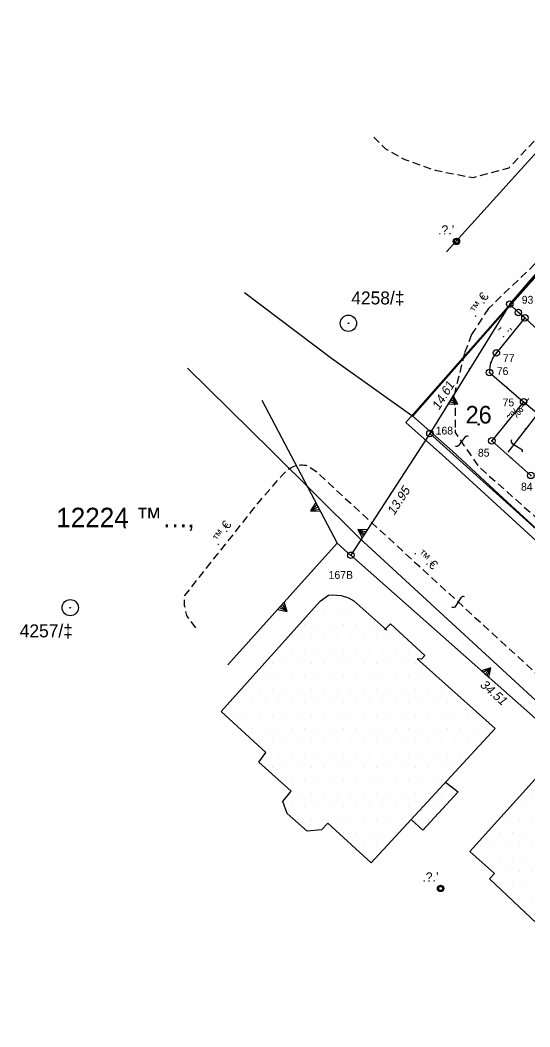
# Model space of a CAD drawing. Header units: millimetres. Extents: x 199460 to 200356, y 746544 to 746866.
# Drawn here: x 200033 to 200082.1, y 746640.5 to 746737.2 of the extents above; entities that cross this region are included whole.
import ezdxf
from ezdxf.enums import TextEntityAlignment as Align

# ---------------------------------------------------------------- set-up
doc = ezdxf.new("R2010")
doc.units = ezdxf.units.MM
doc.header["$LTSCALE"] = 3
doc.linetypes.add('DASHED2', pattern=[0.375, 0.25, -0.125])
doc.linetypes.add('HIDDEN', pattern=[0.375, 0.25, -0.125])
for name, color, linetype in [('C1603_1', 7, 'Continuous'), ('C1609_1', 52, 'Continuous'), ('C1611_1', 6, 'Continuous'), ('C1615', 2, 'Continuous'), ('C1650', 7, 'Continuous'), ('C1650_0_1', 1, 'Continuous'), ('C1656', 7, 'Continuous'), ('C1660_1', 240, 'Continuous'), ('C1666', 1, 'Continuous'), ('C1685', 5, 'Continuous'), ('C1687', 14, 'Continuous'), ('C1690', 7, 'Continuous'), ('M2200', 80, 'Continuous'), ('M2299', 80, 'Continuous'), ('M2404', 9, 'DASHED2'), ('M2602', 9, 'Continuous'), ('M2603', 9, 'Continuous'), ('M4402', 9, 'Continuous')]:
    doc.layers.add(name, color=color, linetype=linetype)
doc.styles.add('HANIT_TEXT', font='hebtxt')
doc.styles.add('HEBTXT', font='hebtxt')
doc.styles.add('HEBTXT2', font='HEBTXT')
doc.styles.add('TAZAR_HEBTXT', font='HEBTXT')

# ---------------------------------------------------------------- blocks, each defined once
blk = doc.blocks.new('C1692')
at = {"color": 255}
blk.add_circle((0, 0), 0.05, dxfattribs=at)
at = {"style": 'HEBTXT2'}
blk.add_attdef('TEXT', text='', height=1.4, dxfattribs=at).set_placement((0, 1.5), align=Align.MIDDLE)
blk = doc.blocks.new('*X54')
at = {"color": 0}
for p, q in [((200072.5, 746652.5), (200072.5, 746652.5)), ((200073.75, 746652.5), (200073.75, 746652.5)), ((200071.875, 746651.25), (200071.875, 746651.25)), ((200070, 746650), (200070, 746650)), ((200071.25, 746650), (200071.25, 746650))]:
    blk.add_line(p, q, dxfattribs=at)
blk = doc.blocks.new('*X60')
at = {"color": 0}
for p, q in [((200081.25, 746655), (200081.25, 746655)), ((200082.5, 746655), (200082.5, 746655)), ((200079.375, 746653.75), (200079.375, 746653.75)), ((200080.625, 746653.75), (200080.625, 746653.75)), ((200081.875, 746653.75), (200081.875, 746653.75)), ((200083.125, 746653.75), (200083.125, 746653.75)), ((200084.375, 746653.75), (200084.375, 746653.75)), ((200085.625, 746653.75), (200085.625, 746653.75)), ((200078.75, 746652.5), (200078.75, 746652.5)), ((200080, 746652.5), (200080, 746652.5)), ((200081.25, 746652.5), (200081.25, 746652.5)), ((200082.5, 746652.5), (200082.5, 746652.5)), ((200083.75, 746652.5), (200083.75, 746652.5)), ((200085, 746652.5), (200085, 746652.5)), ((200086.25, 746652.5), (200086.25, 746652.5)), ((200076.875, 746651.25), (200076.875, 746651.25)), ((200078.125, 746651.25), (200078.125, 746651.25)), ((200079.375, 746651.25), (200079.375, 746651.25)), ((200080.625, 746651.25), (200080.625, 746651.25)), ((200081.875, 746651.25), (200081.875, 746651.25)), ((200083.125, 746651.25), (200083.125, 746651.25)), ((200084.375, 746651.25), (200084.375, 746651.25)), ((200085.625, 746651.25), (200085.625, 746651.25)), ((200086.875, 746651.25), (200086.875, 746651.25)), ((200076.25, 746650), (200076.25, 746650)), ((200077.5, 746650), (200077.5, 746650)), ((200078.75, 746650), (200078.75, 746650)), ((200080, 746650), (200080, 746650)), ((200081.25, 746650), (200081.25, 746650)), ((200082.5, 746650), (200082.5, 746650)), ((200083.75, 746650), (200083.75, 746650)), ((200085, 746650), (200085, 746650)), ((200086.25, 746650), (200086.25, 746650)), ((200076.875, 746648.75), (200076.875, 746648.75)), ((200078.125, 746648.75), (200078.125, 746648.75)), ((200079.375, 746648.75), (200079.375, 746648.75)), ((200080.625, 746648.75), (200080.625, 746648.75)), ((200081.875, 746648.75), (200081.875, 746648.75)), ((200083.125, 746648.75), (200083.125, 746648.75)), ((200084.375, 746648.75), (200084.375, 746648.75)), ((200085.625, 746648.75), (200085.625, 746648.75)), ((200086.875, 746648.75), (200086.875, 746648.75)), ((200077.5, 746647.5), (200077.5, 746647.5)), ((200078.75, 746647.5), (200078.75, 746647.5)), ((200080, 746647.5), (200080, 746647.5)), ((200081.25, 746647.5), (200081.25, 746647.5)), ((200082.5, 746647.5), (200082.5, 746647.5)), ((200083.75, 746647.5), (200083.75, 746647.5)), ((200085, 746647.5), (200085, 746647.5)), ((200078.125, 746646.25), (200078.125, 746646.25)), ((200079.375, 746646.25), (200079.375, 746646.25)), ((200080.625, 746646.25), (200080.625, 746646.25)), ((200081.875, 746646.25), (200081.875, 746646.25)), ((200083.125, 746646.25), (200083.125, 746646.25)), ((200084.375, 746646.25), (200084.375, 746646.25)), ((200080, 746645), (200080, 746645)), ((200081.25, 746645), (200081.25, 746645)), ((200082.5, 746645), (200082.5, 746645)), ((200083.75, 746645), (200083.75, 746645)), ((200080.625, 746643.75), (200080.625, 746643.75)), ((200081.875, 746643.75), (200081.875, 746643.75))]:
    blk.add_line(p, q, dxfattribs=at)
blk = doc.blocks.new('*X61')
at = {"color": 0}
for p, q in [((200061.875, 746671.25), (200061.875, 746671.25)), ((200063.125, 746671.25), (200063.125, 746671.25)), ((200060, 746670), (200060, 746670)), ((200061.25, 746670), (200061.25, 746670)), ((200062.5, 746670), (200062.5, 746670)), ((200063.75, 746670), (200063.75, 746670)), ((200065, 746670), (200065, 746670)), ((200059.375, 746668.75), (200059.375, 746668.75)), ((200060.625, 746668.75), (200060.625, 746668.75)), ((200061.875, 746668.75), (200061.875, 746668.75)), ((200063.125, 746668.75), (200063.125, 746668.75)), ((200064.375, 746668.75), (200064.375, 746668.75)), ((200065.625, 746668.75), (200065.625, 746668.75)), ((200058.75, 746667.5), (200058.75, 746667.5)), ((200060, 746667.5), (200060, 746667.5)), ((200061.25, 746667.5), (200061.25, 746667.5)), ((200062.5, 746667.5), (200062.5, 746667.5)), ((200063.75, 746667.5), (200063.75, 746667.5)), ((200065, 746667.5), (200065, 746667.5)), ((200066.25, 746667.5), (200066.25, 746667.5)), ((200067.5, 746667.5), (200067.5, 746667.5)), ((200068.75, 746667.5), (200068.75, 746667.5)), ((200056.875, 746666.25), (200056.875, 746666.25)), ((200058.125, 746666.25), (200058.125, 746666.25)), ((200059.375, 746666.25), (200059.375, 746666.25)), ((200060.625, 746666.25), (200060.625, 746666.25)), ((200061.875, 746666.25), (200061.875, 746666.25)), ((200063.125, 746666.25), (200063.125, 746666.25)), ((200064.375, 746666.25), (200064.375, 746666.25)), ((200065.625, 746666.25), (200065.625, 746666.25)), ((200066.875, 746666.25), (200066.875, 746666.25)), ((200068.125, 746666.25), (200068.125, 746666.25)), ((200069.375, 746666.25), (200069.375, 746666.25)), ((200056.25, 746665), (200056.25, 746665)), ((200057.5, 746665), (200057.5, 746665)), ((200058.75, 746665), (200058.75, 746665)), ((200060, 746665), (200060, 746665)), ((200061.25, 746665), (200061.25, 746665)), ((200062.5, 746665), (200062.5, 746665)), ((200063.75, 746665), (200063.75, 746665)), ((200065, 746665), (200065, 746665)), ((200066.25, 746665), (200066.25, 746665)), ((200067.5, 746665), (200067.5, 746665)), ((200068.75, 746665), (200068.75, 746665)), ((200070, 746665), (200070, 746665)), ((200054.375, 746663.75), (200054.375, 746663.75)), ((200055.625, 746663.75), (200055.625, 746663.75)), ((200056.875, 746663.75), (200056.875, 746663.75)), ((200058.125, 746663.75), (200058.125, 746663.75)), ((200059.375, 746663.75), (200059.375, 746663.75)), ((200060.625, 746663.75), (200060.625, 746663.75)), ((200061.875, 746663.75), (200061.875, 746663.75)), ((200063.125, 746663.75), (200063.125, 746663.75)), ((200064.375, 746663.75), (200064.375, 746663.75)), ((200065.625, 746663.75), (200065.625, 746663.75)), ((200066.875, 746663.75), (200066.875, 746663.75)), ((200068.125, 746663.75), (200068.125, 746663.75)), ((200069.375, 746663.75), (200069.375, 746663.75)), ((200070.625, 746663.75), (200070.625, 746663.75)), ((200071.875, 746663.75), (200071.875, 746663.75)), ((200053.75, 746662.5), (200053.75, 746662.5)), ((200055, 746662.5), (200055, 746662.5)), ((200056.25, 746662.5), (200056.25, 746662.5)), ((200057.5, 746662.5), (200057.5, 746662.5)), ((200058.75, 746662.5), (200058.75, 746662.5)), ((200060, 746662.5), (200060, 746662.5)), ((200061.25, 746662.5), (200061.25, 746662.5)), ((200062.5, 746662.5), (200062.5, 746662.5)), ((200063.75, 746662.5), (200063.75, 746662.5)), ((200065, 746662.5), (200065, 746662.5)), ((200066.25, 746662.5), (200066.25, 746662.5)), ((200067.5, 746662.5), (200067.5, 746662.5)), ((200068.75, 746662.5), (200068.75, 746662.5)), ((200070, 746662.5), (200070, 746662.5)), ((200071.25, 746662.5), (200071.25, 746662.5)), ((200072.5, 746662.5), (200072.5, 746662.5)), ((200053.125, 746661.25), (200053.125, 746661.25)), ((200054.375, 746661.25), (200054.375, 746661.25)), ((200055.625, 746661.25), (200055.625, 746661.25)), ((200056.875, 746661.25), (200056.875, 746661.25)), ((200058.125, 746661.25), (200058.125, 746661.25)), ((200059.375, 746661.25), (200059.375, 746661.25)), ((200060.625, 746661.25), (200060.625, 746661.25)), ((200061.875, 746661.25), (200061.875, 746661.25)), ((200063.125, 746661.25), (200063.125, 746661.25)), ((200064.375, 746661.25), (200064.375, 746661.25)), ((200065.625, 746661.25), (200065.625, 746661.25)), ((200066.875, 746661.25), (200066.875, 746661.25)), ((200068.125, 746661.25), (200068.125, 746661.25)), ((200069.375, 746661.25), (200069.375, 746661.25)), ((200070.625, 746661.25), (200070.625, 746661.25)), ((200071.875, 746661.25), (200071.875, 746661.25)), ((200073.125, 746661.25), (200073.125, 746661.25)), ((200074.375, 746661.25), (200074.375, 746661.25)), ((200052.5, 746660), (200052.5, 746660)), ((200053.75, 746660), (200053.75, 746660)), ((200055, 746660), (200055, 746660)), ((200056.25, 746660), (200056.25, 746660)), ((200057.5, 746660), (200057.5, 746660)), ((200058.75, 746660), (200058.75, 746660)), ((200060, 746660), (200060, 746660)), ((200061.25, 746660), (200061.25, 746660)), ((200062.5, 746660), (200062.5, 746660)), ((200063.75, 746660), (200063.75, 746660)), ((200065, 746660), (200065, 746660)), ((200066.25, 746660), (200066.25, 746660)), ((200067.5, 746660), (200067.5, 746660)), ((200068.75, 746660), (200068.75, 746660)), ((200070, 746660), (200070, 746660)), ((200071.25, 746660), (200071.25, 746660)), ((200072.5, 746660), (200072.5, 746660)), ((200073.75, 746660), (200073.75, 746660)), ((200075, 746660), (200075, 746660)), ((200076.25, 746660), (200076.25, 746660)), ((200054.375, 746658.75), (200054.375, 746658.75)), ((200055.625, 746658.75), (200055.625, 746658.75)), ((200056.875, 746658.75), (200056.875, 746658.75)), ((200058.125, 746658.75), (200058.125, 746658.75)), ((200059.375, 746658.75), (200059.375, 746658.75)), ((200060.625, 746658.75), (200060.625, 746658.75)), ((200061.875, 746658.75), (200061.875, 746658.75)), ((200063.125, 746658.75), (200063.125, 746658.75)), ((200064.375, 746658.75), (200064.375, 746658.75)), ((200065.625, 746658.75), (200065.625, 746658.75)), ((200066.875, 746658.75), (200066.875, 746658.75)), ((200068.125, 746658.75), (200068.125, 746658.75)), ((200069.375, 746658.75), (200069.375, 746658.75)), ((200070.625, 746658.75), (200070.625, 746658.75)), ((200071.875, 746658.75), (200071.875, 746658.75)), ((200073.125, 746658.75), (200073.125, 746658.75)), ((200074.375, 746658.75), (200074.375, 746658.75)), ((200075.625, 746658.75), (200075.625, 746658.75)), ((200076.875, 746658.75), (200076.875, 746658.75)), ((200055, 746657.5), (200055, 746657.5)), ((200056.25, 746657.5), (200056.25, 746657.5)), ((200057.5, 746657.5), (200057.5, 746657.5)), ((200058.75, 746657.5), (200058.75, 746657.5)), ((200060, 746657.5), (200060, 746657.5)), ((200061.25, 746657.5), (200061.25, 746657.5)), ((200062.5, 746657.5), (200062.5, 746657.5)), ((200063.75, 746657.5), (200063.75, 746657.5)), ((200065, 746657.5), (200065, 746657.5)), ((200066.25, 746657.5), (200066.25, 746657.5)), ((200067.5, 746657.5), (200067.5, 746657.5)), ((200068.75, 746657.5), (200068.75, 746657.5)), ((200070, 746657.5), (200070, 746657.5)), ((200071.25, 746657.5), (200071.25, 746657.5)), ((200072.5, 746657.5), (200072.5, 746657.5)), ((200073.75, 746657.5), (200073.75, 746657.5)), ((200075, 746657.5), (200075, 746657.5)), ((200076.25, 746657.5), (200076.25, 746657.5)), ((200055.625, 746656.25), (200055.625, 746656.25)), ((200056.875, 746656.25), (200056.875, 746656.25)), ((200058.125, 746656.25), (200058.125, 746656.25)), ((200059.375, 746656.25), (200059.375, 746656.25)), ((200060.625, 746656.25), (200060.625, 746656.25)), ((200061.875, 746656.25), (200061.875, 746656.25)), ((200063.125, 746656.25), (200063.125, 746656.25)), ((200064.375, 746656.25), (200064.375, 746656.25)), ((200065.625, 746656.25), (200065.625, 746656.25)), ((200066.875, 746656.25), (200066.875, 746656.25)), ((200068.125, 746656.25), (200068.125, 746656.25)), ((200069.375, 746656.25), (200069.375, 746656.25)), ((200070.625, 746656.25), (200070.625, 746656.25)), ((200071.875, 746656.25), (200071.875, 746656.25)), ((200073.125, 746656.25), (200073.125, 746656.25)), ((200074.375, 746656.25), (200074.375, 746656.25)), ((200056.25, 746655), (200056.25, 746655)), ((200057.5, 746655), (200057.5, 746655)), ((200058.75, 746655), (200058.75, 746655)), ((200060, 746655), (200060, 746655)), ((200061.25, 746655), (200061.25, 746655)), ((200062.5, 746655), (200062.5, 746655)), ((200063.75, 746655), (200063.75, 746655)), ((200065, 746655), (200065, 746655)), ((200066.25, 746655), (200066.25, 746655)), ((200067.5, 746655), (200067.5, 746655)), ((200068.75, 746655), (200068.75, 746655)), ((200070, 746655), (200070, 746655)), ((200071.25, 746655), (200071.25, 746655)), ((200072.5, 746655), (200072.5, 746655)), ((200073.75, 746655), (200073.75, 746655)), ((200058.125, 746653.75), (200058.125, 746653.75)), ((200059.375, 746653.75), (200059.375, 746653.75)), ((200060.625, 746653.75), (200060.625, 746653.75)), ((200061.875, 746653.75), (200061.875, 746653.75)), ((200063.125, 746653.75), (200063.125, 746653.75)), ((200064.375, 746653.75), (200064.375, 746653.75)), ((200065.625, 746653.75), (200065.625, 746653.75)), ((200066.875, 746653.75), (200066.875, 746653.75)), ((200068.125, 746653.75), (200068.125, 746653.75)), ((200069.375, 746653.75), (200069.375, 746653.75)), ((200070.625, 746653.75), (200070.625, 746653.75)), ((200071.875, 746653.75), (200071.875, 746653.75)), ((200058.75, 746652.5), (200058.75, 746652.5)), ((200060, 746652.5), (200060, 746652.5)), ((200061.25, 746652.5), (200061.25, 746652.5)), ((200062.5, 746652.5), (200062.5, 746652.5)), ((200063.75, 746652.5), (200063.75, 746652.5)), ((200065, 746652.5), (200065, 746652.5)), ((200066.25, 746652.5), (200066.25, 746652.5)), ((200067.5, 746652.5), (200067.5, 746652.5)), ((200068.75, 746652.5), (200068.75, 746652.5)), ((200070, 746652.5), (200070, 746652.5)), ((200071.25, 746652.5), (200071.25, 746652.5)), ((200058.125, 746651.25), (200058.125, 746651.25)), ((200059.375, 746651.25), (200059.375, 746651.25)), ((200060.625, 746651.25), (200060.625, 746651.25)), ((200061.875, 746651.25), (200061.875, 746651.25)), ((200063.125, 746651.25), (200063.125, 746651.25)), ((200064.375, 746651.25), (200064.375, 746651.25)), ((200065.625, 746651.25), (200065.625, 746651.25)), ((200066.875, 746651.25), (200066.875, 746651.25)), ((200068.125, 746651.25), (200068.125, 746651.25)), ((200069.375, 746651.25), (200069.375, 746651.25)), ((200070.625, 746651.25), (200070.625, 746651.25)), ((200058.75, 746650), (200058.75, 746650)), ((200060, 746650), (200060, 746650)), ((200061.25, 746650), (200061.25, 746650)), ((200062.5, 746650), (200062.5, 746650)), ((200063.75, 746650), (200063.75, 746650)), ((200065, 746650), (200065, 746650)), ((200066.25, 746650), (200066.25, 746650)), ((200067.5, 746650), (200067.5, 746650)), ((200068.75, 746650), (200068.75, 746650)), ((200063.125, 746648.75), (200063.125, 746648.75)), ((200064.375, 746648.75), (200064.375, 746648.75)), ((200065.625, 746648.75), (200065.625, 746648.75)), ((200066.875, 746648.75), (200066.875, 746648.75)), ((200068.125, 746648.75), (200068.125, 746648.75)), ((200065, 746647.5), (200065, 746647.5)), ((200066.25, 746647.5), (200066.25, 746647.5)), ((200065.625, 746646.25), (200065.625, 746646.25))]:
    blk.add_line(p, q, dxfattribs=at)
blk = doc.blocks.new('*X46')
at = {"color": 0}
for p, q in [((200072.5, 746652.5), (200072.5, 746652.5)), ((200073.75, 746652.5), (200073.75, 746652.5)), ((200071.875, 746651.25), (200071.875, 746651.25)), ((200070, 746650), (200070, 746650)), ((200071.25, 746650), (200071.25, 746650))]:
    blk.add_line(p, q, dxfattribs=at)
blk = doc.blocks.new('*X52')
at = {"color": 0}
for p, q in [((200081.25, 746655), (200081.25, 746655)), ((200082.5, 746655), (200082.5, 746655)), ((200079.375, 746653.75), (200079.375, 746653.75)), ((200080.625, 746653.75), (200080.625, 746653.75)), ((200081.875, 746653.75), (200081.875, 746653.75)), ((200083.125, 746653.75), (200083.125, 746653.75)), ((200084.375, 746653.75), (200084.375, 746653.75)), ((200085.625, 746653.75), (200085.625, 746653.75)), ((200078.75, 746652.5), (200078.75, 746652.5)), ((200080, 746652.5), (200080, 746652.5)), ((200081.25, 746652.5), (200081.25, 746652.5)), ((200082.5, 746652.5), (200082.5, 746652.5)), ((200083.75, 746652.5), (200083.75, 746652.5)), ((200085, 746652.5), (200085, 746652.5)), ((200086.25, 746652.5), (200086.25, 746652.5)), ((200076.875, 746651.25), (200076.875, 746651.25)), ((200078.125, 746651.25), (200078.125, 746651.25)), ((200079.375, 746651.25), (200079.375, 746651.25)), ((200080.625, 746651.25), (200080.625, 746651.25)), ((200081.875, 746651.25), (200081.875, 746651.25)), ((200083.125, 746651.25), (200083.125, 746651.25)), ((200084.375, 746651.25), (200084.375, 746651.25)), ((200085.625, 746651.25), (200085.625, 746651.25)), ((200086.875, 746651.25), (200086.875, 746651.25)), ((200076.25, 746650), (200076.25, 746650)), ((200077.5, 746650), (200077.5, 746650)), ((200078.75, 746650), (200078.75, 746650)), ((200080, 746650), (200080, 746650)), ((200081.25, 746650), (200081.25, 746650)), ((200082.5, 746650), (200082.5, 746650)), ((200083.75, 746650), (200083.75, 746650)), ((200085, 746650), (200085, 746650)), ((200086.25, 746650), (200086.25, 746650)), ((200076.875, 746648.75), (200076.875, 746648.75)), ((200078.125, 746648.75), (200078.125, 746648.75)), ((200079.375, 746648.75), (200079.375, 746648.75)), ((200080.625, 746648.75), (200080.625, 746648.75)), ((200081.875, 746648.75), (200081.875, 746648.75)), ((200083.125, 746648.75), (200083.125, 746648.75)), ((200084.375, 746648.75), (200084.375, 746648.75)), ((200085.625, 746648.75), (200085.625, 746648.75)), ((200086.875, 746648.75), (200086.875, 746648.75)), ((200077.5, 746647.5), (200077.5, 746647.5)), ((200078.75, 746647.5), (200078.75, 746647.5)), ((200080, 746647.5), (200080, 746647.5)), ((200081.25, 746647.5), (200081.25, 746647.5)), ((200082.5, 746647.5), (200082.5, 746647.5)), ((200083.75, 746647.5), (200083.75, 746647.5)), ((200085, 746647.5), (200085, 746647.5)), ((200078.125, 746646.25), (200078.125, 746646.25)), ((200079.375, 746646.25), (200079.375, 746646.25)), ((200080.625, 746646.25), (200080.625, 746646.25)), ((200081.875, 746646.25), (200081.875, 746646.25)), ((200083.125, 746646.25), (200083.125, 746646.25)), ((200084.375, 746646.25), (200084.375, 746646.25)), ((200080, 746645), (200080, 746645)), ((200081.25, 746645), (200081.25, 746645)), ((200082.5, 746645), (200082.5, 746645)), ((200083.75, 746645), (200083.75, 746645)), ((200080.625, 746643.75), (200080.625, 746643.75)), ((200081.875, 746643.75), (200081.875, 746643.75))]:
    blk.add_line(p, q, dxfattribs=at)
blk = doc.blocks.new('*X53')
at = {"color": 0}
for p, q in [((200061.875, 746671.25), (200061.875, 746671.25)), ((200063.125, 746671.25), (200063.125, 746671.25)), ((200060, 746670), (200060, 746670)), ((200061.25, 746670), (200061.25, 746670)), ((200062.5, 746670), (200062.5, 746670)), ((200063.75, 746670), (200063.75, 746670)), ((200065, 746670), (200065, 746670)), ((200059.375, 746668.75), (200059.375, 746668.75)), ((200060.625, 746668.75), (200060.625, 746668.75)), ((200061.875, 746668.75), (200061.875, 746668.75)), ((200063.125, 746668.75), (200063.125, 746668.75)), ((200064.375, 746668.75), (200064.375, 746668.75)), ((200065.625, 746668.75), (200065.625, 746668.75)), ((200058.75, 746667.5), (200058.75, 746667.5)), ((200060, 746667.5), (200060, 746667.5)), ((200061.25, 746667.5), (200061.25, 746667.5)), ((200062.5, 746667.5), (200062.5, 746667.5)), ((200063.75, 746667.5), (200063.75, 746667.5)), ((200065, 746667.5), (200065, 746667.5)), ((200066.25, 746667.5), (200066.25, 746667.5)), ((200067.5, 746667.5), (200067.5, 746667.5)), ((200068.75, 746667.5), (200068.75, 746667.5)), ((200056.875, 746666.25), (200056.875, 746666.25)), ((200058.125, 746666.25), (200058.125, 746666.25)), ((200059.375, 746666.25), (200059.375, 746666.25)), ((200060.625, 746666.25), (200060.625, 746666.25)), ((200061.875, 746666.25), (200061.875, 746666.25)), ((200063.125, 746666.25), (200063.125, 746666.25)), ((200064.375, 746666.25), (200064.375, 746666.25)), ((200065.625, 746666.25), (200065.625, 746666.25)), ((200066.875, 746666.25), (200066.875, 746666.25)), ((200068.125, 746666.25), (200068.125, 746666.25)), ((200069.375, 746666.25), (200069.375, 746666.25)), ((200056.25, 746665), (200056.25, 746665)), ((200057.5, 746665), (200057.5, 746665)), ((200058.75, 746665), (200058.75, 746665)), ((200060, 746665), (200060, 746665)), ((200061.25, 746665), (200061.25, 746665)), ((200062.5, 746665), (200062.5, 746665)), ((200063.75, 746665), (200063.75, 746665)), ((200065, 746665), (200065, 746665)), ((200066.25, 746665), (200066.25, 746665)), ((200067.5, 746665), (200067.5, 746665)), ((200068.75, 746665), (200068.75, 746665)), ((200070, 746665), (200070, 746665)), ((200054.375, 746663.75), (200054.375, 746663.75)), ((200055.625, 746663.75), (200055.625, 746663.75)), ((200056.875, 746663.75), (200056.875, 746663.75)), ((200058.125, 746663.75), (200058.125, 746663.75)), ((200059.375, 746663.75), (200059.375, 746663.75)), ((200060.625, 746663.75), (200060.625, 746663.75)), ((200061.875, 746663.75), (200061.875, 746663.75)), ((200063.125, 746663.75), (200063.125, 746663.75)), ((200064.375, 746663.75), (200064.375, 746663.75)), ((200065.625, 746663.75), (200065.625, 746663.75)), ((200066.875, 746663.75), (200066.875, 746663.75)), ((200068.125, 746663.75), (200068.125, 746663.75)), ((200069.375, 746663.75), (200069.375, 746663.75)), ((200070.625, 746663.75), (200070.625, 746663.75)), ((200071.875, 746663.75), (200071.875, 746663.75)), ((200053.75, 746662.5), (200053.75, 746662.5)), ((200055, 746662.5), (200055, 746662.5)), ((200056.25, 746662.5), (200056.25, 746662.5)), ((200057.5, 746662.5), (200057.5, 746662.5)), ((200058.75, 746662.5), (200058.75, 746662.5)), ((200060, 746662.5), (200060, 746662.5)), ((200061.25, 746662.5), (200061.25, 746662.5)), ((200062.5, 746662.5), (200062.5, 746662.5)), ((200063.75, 746662.5), (200063.75, 746662.5)), ((200065, 746662.5), (200065, 746662.5)), ((200066.25, 746662.5), (200066.25, 746662.5)), ((200067.5, 746662.5), (200067.5, 746662.5)), ((200068.75, 746662.5), (200068.75, 746662.5)), ((200070, 746662.5), (200070, 746662.5)), ((200071.25, 746662.5), (200071.25, 746662.5)), ((200072.5, 746662.5), (200072.5, 746662.5)), ((200053.125, 746661.25), (200053.125, 746661.25)), ((200054.375, 746661.25), (200054.375, 746661.25)), ((200055.625, 746661.25), (200055.625, 746661.25)), ((200056.875, 746661.25), (200056.875, 746661.25)), ((200058.125, 746661.25), (200058.125, 746661.25)), ((200059.375, 746661.25), (200059.375, 746661.25)), ((200060.625, 746661.25), (200060.625, 746661.25)), ((200061.875, 746661.25), (200061.875, 746661.25)), ((200063.125, 746661.25), (200063.125, 746661.25)), ((200064.375, 746661.25), (200064.375, 746661.25)), ((200065.625, 746661.25), (200065.625, 746661.25)), ((200066.875, 746661.25), (200066.875, 746661.25)), ((200068.125, 746661.25), (200068.125, 746661.25)), ((200069.375, 746661.25), (200069.375, 746661.25)), ((200070.625, 746661.25), (200070.625, 746661.25)), ((200071.875, 746661.25), (200071.875, 746661.25)), ((200073.125, 746661.25), (200073.125, 746661.25)), ((200074.375, 746661.25), (200074.375, 746661.25)), ((200052.5, 746660), (200052.5, 746660)), ((200053.75, 746660), (200053.75, 746660)), ((200055, 746660), (200055, 746660)), ((200056.25, 746660), (200056.25, 746660)), ((200057.5, 746660), (200057.5, 746660)), ((200058.75, 746660), (200058.75, 746660)), ((200060, 746660), (200060, 746660)), ((200061.25, 746660), (200061.25, 746660)), ((200062.5, 746660), (200062.5, 746660)), ((200063.75, 746660), (200063.75, 746660)), ((200065, 746660), (200065, 746660)), ((200066.25, 746660), (200066.25, 746660)), ((200067.5, 746660), (200067.5, 746660)), ((200068.75, 746660), (200068.75, 746660)), ((200070, 746660), (200070, 746660)), ((200071.25, 746660), (200071.25, 746660)), ((200072.5, 746660), (200072.5, 746660)), ((200073.75, 746660), (200073.75, 746660)), ((200075, 746660), (200075, 746660)), ((200076.25, 746660), (200076.25, 746660)), ((200054.375, 746658.75), (200054.375, 746658.75)), ((200055.625, 746658.75), (200055.625, 746658.75)), ((200056.875, 746658.75), (200056.875, 746658.75)), ((200058.125, 746658.75), (200058.125, 746658.75)), ((200059.375, 746658.75), (200059.375, 746658.75)), ((200060.625, 746658.75), (200060.625, 746658.75)), ((200061.875, 746658.75), (200061.875, 746658.75)), ((200063.125, 746658.75), (200063.125, 746658.75)), ((200064.375, 746658.75), (200064.375, 746658.75)), ((200065.625, 746658.75), (200065.625, 746658.75)), ((200066.875, 746658.75), (200066.875, 746658.75)), ((200068.125, 746658.75), (200068.125, 746658.75)), ((200069.375, 746658.75), (200069.375, 746658.75)), ((200070.625, 746658.75), (200070.625, 746658.75)), ((200071.875, 746658.75), (200071.875, 746658.75)), ((200073.125, 746658.75), (200073.125, 746658.75)), ((200074.375, 746658.75), (200074.375, 746658.75)), ((200075.625, 746658.75), (200075.625, 746658.75)), ((200076.875, 746658.75), (200076.875, 746658.75)), ((200055, 746657.5), (200055, 746657.5)), ((200056.25, 746657.5), (200056.25, 746657.5)), ((200057.5, 746657.5), (200057.5, 746657.5)), ((200058.75, 746657.5), (200058.75, 746657.5)), ((200060, 746657.5), (200060, 746657.5)), ((200061.25, 746657.5), (200061.25, 746657.5)), ((200062.5, 746657.5), (200062.5, 746657.5)), ((200063.75, 746657.5), (200063.75, 746657.5)), ((200065, 746657.5), (200065, 746657.5)), ((200066.25, 746657.5), (200066.25, 746657.5)), ((200067.5, 746657.5), (200067.5, 746657.5)), ((200068.75, 746657.5), (200068.75, 746657.5)), ((200070, 746657.5), (200070, 746657.5)), ((200071.25, 746657.5), (200071.25, 746657.5)), ((200072.5, 746657.5), (200072.5, 746657.5)), ((200073.75, 746657.5), (200073.75, 746657.5)), ((200075, 746657.5), (200075, 746657.5)), ((200076.25, 746657.5), (200076.25, 746657.5)), ((200055.625, 746656.25), (200055.625, 746656.25)), ((200056.875, 746656.25), (200056.875, 746656.25)), ((200058.125, 746656.25), (200058.125, 746656.25)), ((200059.375, 746656.25), (200059.375, 746656.25)), ((200060.625, 746656.25), (200060.625, 746656.25)), ((200061.875, 746656.25), (200061.875, 746656.25)), ((200063.125, 746656.25), (200063.125, 746656.25)), ((200064.375, 746656.25), (200064.375, 746656.25)), ((200065.625, 746656.25), (200065.625, 746656.25)), ((200066.875, 746656.25), (200066.875, 746656.25)), ((200068.125, 746656.25), (200068.125, 746656.25)), ((200069.375, 746656.25), (200069.375, 746656.25)), ((200070.625, 746656.25), (200070.625, 746656.25)), ((200071.875, 746656.25), (200071.875, 746656.25)), ((200073.125, 746656.25), (200073.125, 746656.25)), ((200074.375, 746656.25), (200074.375, 746656.25)), ((200056.25, 746655), (200056.25, 746655)), ((200057.5, 746655), (200057.5, 746655)), ((200058.75, 746655), (200058.75, 746655)), ((200060, 746655), (200060, 746655)), ((200061.25, 746655), (200061.25, 746655)), ((200062.5, 746655), (200062.5, 746655)), ((200063.75, 746655), (200063.75, 746655)), ((200065, 746655), (200065, 746655)), ((200066.25, 746655), (200066.25, 746655)), ((200067.5, 746655), (200067.5, 746655)), ((200068.75, 746655), (200068.75, 746655)), ((200070, 746655), (200070, 746655)), ((200071.25, 746655), (200071.25, 746655)), ((200072.5, 746655), (200072.5, 746655)), ((200073.75, 746655), (200073.75, 746655)), ((200058.125, 746653.75), (200058.125, 746653.75)), ((200059.375, 746653.75), (200059.375, 746653.75)), ((200060.625, 746653.75), (200060.625, 746653.75)), ((200061.875, 746653.75), (200061.875, 746653.75)), ((200063.125, 746653.75), (200063.125, 746653.75)), ((200064.375, 746653.75), (200064.375, 746653.75)), ((200065.625, 746653.75), (200065.625, 746653.75)), ((200066.875, 746653.75), (200066.875, 746653.75)), ((200068.125, 746653.75), (200068.125, 746653.75)), ((200069.375, 746653.75), (200069.375, 746653.75)), ((200070.625, 746653.75), (200070.625, 746653.75)), ((200071.875, 746653.75), (200071.875, 746653.75)), ((200058.75, 746652.5), (200058.75, 746652.5)), ((200060, 746652.5), (200060, 746652.5)), ((200061.25, 746652.5), (200061.25, 746652.5)), ((200062.5, 746652.5), (200062.5, 746652.5)), ((200063.75, 746652.5), (200063.75, 746652.5)), ((200065, 746652.5), (200065, 746652.5)), ((200066.25, 746652.5), (200066.25, 746652.5)), ((200067.5, 746652.5), (200067.5, 746652.5)), ((200068.75, 746652.5), (200068.75, 746652.5)), ((200070, 746652.5), (200070, 746652.5)), ((200071.25, 746652.5), (200071.25, 746652.5)), ((200058.125, 746651.25), (200058.125, 746651.25)), ((200059.375, 746651.25), (200059.375, 746651.25)), ((200060.625, 746651.25), (200060.625, 746651.25)), ((200061.875, 746651.25), (200061.875, 746651.25)), ((200063.125, 746651.25), (200063.125, 746651.25)), ((200064.375, 746651.25), (200064.375, 746651.25)), ((200065.625, 746651.25), (200065.625, 746651.25)), ((200066.875, 746651.25), (200066.875, 746651.25)), ((200068.125, 746651.25), (200068.125, 746651.25)), ((200069.375, 746651.25), (200069.375, 746651.25)), ((200070.625, 746651.25), (200070.625, 746651.25)), ((200058.75, 746650), (200058.75, 746650)), ((200060, 746650), (200060, 746650)), ((200061.25, 746650), (200061.25, 746650)), ((200062.5, 746650), (200062.5, 746650)), ((200063.75, 746650), (200063.75, 746650)), ((200065, 746650), (200065, 746650)), ((200066.25, 746650), (200066.25, 746650)), ((200067.5, 746650), (200067.5, 746650)), ((200068.75, 746650), (200068.75, 746650)), ((200063.125, 746648.75), (200063.125, 746648.75)), ((200064.375, 746648.75), (200064.375, 746648.75)), ((200065.625, 746648.75), (200065.625, 746648.75)), ((200066.875, 746648.75), (200066.875, 746648.75)), ((200068.125, 746648.75), (200068.125, 746648.75)), ((200065, 746647.5), (200065, 746647.5)), ((200066.25, 746647.5), (200066.25, 746647.5)), ((200065.625, 746646.25), (200065.625, 746646.25))]:
    blk.add_line(p, q, dxfattribs=at)
blk = doc.blocks.new('C1690')
blk.add_lwpolyline([(0.21, 1.23, 0.414214), (-0.12, 0.77), (0.01, 0), (0.15, -0.77, -0.414214), (-0.16, -1.24)], format="xyb")
blk = doc.blocks.new('C1656')
at = {"color": 255}
blk.add_circle((0, 0), 0.05, dxfattribs=at)
at = {"style": 'HEBTXT2'}
blk.add_attdef('TEXT', text='', height=3, dxfattribs=at).set_placement((0, 1.31), align=Align.MIDDLE)
blk = doc.blocks.new('C1603')
at = {"color": 255}
blk.add_circle((0, 0), 0.1, dxfattribs=at)
at = {"style": 'HEBTXT2', "width": 3}
blk.add_attdef('CROSS', text='', height=4, dxfattribs=at).set_placement((0, 1.5), align=Align.MIDDLE)
at = {"style": 'HEBTXT2'}
blk.add_attdef('PARCEL_NAME', text='', height=2.7, dxfattribs=at).set_placement((0, 1.5), align=Align.MIDDLE)
at = {"style": 'HEBTXT2', "flags": 1}
for tag, p in [('GUSH', (0, -1)), ('PARCEL_STATUS', (0, -2.5)), ('PARCEL_SOURCE', (0, -4)), ('LEGAL_AREA', (0, -5.5)), ('CALC_AREA', (0, -7)), ('PARCEL_PREVIOUS', (0, -8.5)), ('GUSH_PREVIOUS', (0, -10)), ('TABA_MIGRASH', (0, -13)), ('TABA_PLAN', (0, -11.5)), ('TABA_YEUD', (0, -14.5)), ('COMMENT', (0, -16))]:
    blk.add_attdef(tag, text='', height=1, dxfattribs=at).set_placement(p, align=Align.MIDDLE)
blk = doc.blocks.new('M2603_P')
at = {"style": 'HANIT_TEXT'}
blk.add_attdef('NAME', text='', height=1.39, rotation=0, dxfattribs=at).set_placement((0, 0.5), align=Align.BOTTOM_CENTER)
blk.add_attdef('HEIGHT', text='', height=1.6, rotation=0, dxfattribs=at).set_placement((0, -1), align=Align.TOP_CENTER)
at = {"style": 'HANIT_TEXT', "flags": 1}
blk.add_attdef('MARK', text='', height=1.6, rotation=0, dxfattribs=at).set_placement((0, -3), align=Align.TOP_CENTER)
blk = doc.blocks.new('M2404_P')
at = {"style": 'HANIT_TEXT'}
blk.add_attdef('NAME', text='', height=1.39, dxfattribs=at).set_placement((0, 0.5), align=Align.BOTTOM_CENTER)
blk.add_attdef('HEIGHT', text='', height=1.6, dxfattribs=at).set_placement((0, -1), align=Align.TOP_CENTER)
at = {"style": 'HANIT_TEXT', "flags": 1}
blk.add_attdef('MARK', text='', height=1.6, dxfattribs=at).set_placement((0, -3), align=Align.TOP_CENTER)
blk = doc.blocks.new('C1609')
blk.add_circle((0, 0), 0.04)
at = {"style": 'HEBTXT', "width": 10}
blk.add_attdef('CROSS', text='', height=1.4, dxfattribs=at).set_placement((0, 1.5), align=Align.CENTER)
at = {"style": 'HEBTXT'}
for tag in ['LEGAL_LENGTH', 'RADIUS']:
    blk.add_attdef(tag, text='', height=1.4, dxfattribs=at).set_placement((0, 1.5), align=Align.CENTER)
at = {"style": 'HEBTXT', "oblique": 12}
blk.add_attdef('CALC_LENGTH', text='', height=1.4, dxfattribs=at).set_placement((0, -1.5), align=Align.TOP_CENTER)
at = {"style": 'HEBTXT', "flags": 1}
for tag, p in [('LINE_NAME', (0, -4)), ('TOPO', (0, -5.5)), ('COMMENT', (0, -7))]:
    blk.add_attdef(tag, text='', height=1, dxfattribs=at).set_placement(p, align=Align.MIDDLE_CENTER)
blk = doc.blocks.new('C1650_PLT')
for p, q in [((-0.04, 1.13), (-0.4, 0)), ((0, 1.21), (0, 0)), ((0.04, 1.12), (0.37, 0))]:
    blk.add_line(p, q)
blk.add_lwpolyline([(0.75, 0), (0, 1.3), (-0.75, 0)], close=True)
blk = doc.blocks.new('SHUMA')
at = {"layer": 'C1687'}
for p, q in [((-271.149, -150.887), (-255.774, -133.512)), ((-296.415, -149.325), (-288.056, -155.637)), ((-280.243, -161.2), (-271.149, -150.887)), ((-288.056, -155.637), (-280.243, -161.2)), ((-293.853, -164.512), (-301.915, -156.575)), ((-280.243, -161.2), (-276.415, -164.575)), ((-276.415, -164.575), (-280.243, -161.2)), ((-285.384, -172.887), (-293.853, -164.512)), ((-276.415, -164.575), (-271.556, -169.075)), ((-271.556, -169.075), (-276.415, -164.575)), ((-271.556, -169.075), (-239.681, -198.325)), ((-239.681, -198.325), (-271.556, -169.075)), ((-250.946, -204.637), (-285.384, -172.887))]:
    blk.add_line(p, q, dxfattribs=at)
blk = doc.blocks.new('C1615')
for radius in [1.25, 0.05]:
    blk.add_circle((0, 0), radius)
at = {"style": 'TAZAR_HEBTXT'}
blk.add_attdef('POINT_NAME', text='', height=2, dxfattribs=at).set_placement((0, 3), align=Align.BOTTOM_CENTER)
blk.add_attdef('MARK_DESC', text='', height=2, dxfattribs=at).set_placement((3, 0), align=Align.MIDDLE_LEFT)
at = {"style": 'TAZAR_HEBTXT', "flags": 1}
for tag, p in [('UID', (0, -2)), ('CLASS', (0, -3.5)), ('SOURCE', (0, -5)), ('TOPO', (0, -6.5)), ('HEIGHT', (0, -8)), ('LEGAL_X', (0, -9.5)), ('LEGAL_Y', (0, -11)), ('LEGAL_Z', (0, -12.5)), ('COMMENT', (0, -14))]:
    blk.add_attdef(tag, text='', height=1, dxfattribs=at).set_placement(p, align=Align.MIDDLE)
blk.add_attdef('MARK', text='', height=1, dxfattribs=at).set_placement((2, -1.99), align=Align.MIDDLE_LEFT)
blk = doc.blocks.new('M4402_E')
for radius in [0.5, 0.45, 0.4, 0.35, 0.3]:
    blk.add_circle((0, 0), radius)
at = {"style": 'HANIT_TEXT'}
for tag, p in [('NAME', (0, -1)), ('HEIGHT', (0, -2.5))]:
    blk.add_attdef(tag, text='', height=1, dxfattribs=at).set_placement(p, align=Align.TOP_CENTER)
blk.add_attdef('DESC', text='', height=1, dxfattribs=at).set_placement((-1, -4), align=Align.TOP_RIGHT)
blk.add_attdef('MARK', text='', height=1, dxfattribs=at).set_placement((0, -4), align=Align.TOP_LEFT)
at = {"style": 'HANIT_TEXT', "flags": 1}
for tag, p in [('OWNER', (0, -5.5)), ('TYPE', (0, -7))]:
    blk.add_attdef(tag, text='', height=1, dxfattribs=at).set_placement(p, align=Align.TOP_CENTER)
blk = doc.blocks.new('C1611')
blk.add_circle((0, 0), 0.5)
at = {"color": 255}
blk.add_point((0, 0), dxfattribs=at)
at = {"style": 'HEBTXT2'}
blk.add_attdef('POINT_NAME', text='', height=1.5, dxfattribs=at).set_placement((0, 1.5), align=Align.BOTTOM_CENTER)
blk.add_attdef('MARK_DESC', text='', height=1.2, dxfattribs=at).set_placement((2, 0), align=Align.MIDDLE_LEFT)
at = {"style": 'HEBTXT2', "flags": 1}
for tag, p in [('MARK', (0, -2)), ('CLASS', (0, -3.5)), ('SOURCE', (0, -5)), ('TOPO', (0, -6.5)), ('HEIGHT', (0, -8)), ('COMMENT', (0, -9.5))]:
    blk.add_attdef(tag, text='', height=1, dxfattribs=at).set_placement(p, align=Align.MIDDLE)

msp = doc.modelspace()

# ---------------------------------------------------------------- linework, layer by layer
at = {"layer": 'C1650_0_1'}
for p, q in [((200080.116, 746709.951), (200094.693, 746726.874)), ((200080.116, 746709.951), (200072.447, 746697.512)), ((200072.447, 746697.512), (200064.849, 746685.811)), ((200064.849, 746685.811), (200090.693, 746662.936))]:
    msp.add_line(p, q, dxfattribs=at)
at = {"layer": 'C1660_1'}
for p, q in [((200080.947, 746709.134), (200080.116, 746709.951)), ((200081.584, 746708.624), (200080.947, 746709.134)), ((200081.584, 746708.624), (200078.834, 746705.249)), ((200086.912, 746703.624), (200081.584, 746708.624)), ((200078.177, 746703.374), (200081.457, 746700.564)), ((200081.457, 746700.564), (200078.397, 746696.814)), ((200081.457, 746700.564), (200082.818, 746699.436)), ((200111.412, 746662.374), (200072.447, 746697.512)), ((200078.397, 746696.814), (200082.147, 746693.484))]:
    msp.add_line(p, q, dxfattribs=at)
msp.add_arc((200080.783, 746703.514), 2.61, 138.33773, 183.07945, dxfattribs=at)
at = {"layer": 'C1666'}
for p, q in [((200091.245, 746734.009), (200074.036, 746714.954)), ((200056.283, 746700.725), (200063.531, 746686.958)), ((200052.995, 746675.293), (200063.531, 746686.958)), ((200064.848, 746685.791), (200063.531, 746686.958))]:
    msp.add_line(p, q, dxfattribs=at)
at = {"layer": 'C1685', "color": 170}
msp.add_lwpolyline([(200110.74, 746661.499), (200078.834, 746690.686), (200073.943, 746695.186), (200070.13, 746698.561), (200079.24, 746708.874), (200094.63, 746726.249)], dxfattribs=at)
at = {"layer": 'M2200'}
msp.add_line((200082.818, 746699.436), (200079.935, 746695.731), dxfattribs=at)
for points in [[(200078.717, 746669.174), (200066.777, 746656.244), (200062.617, 746660.064), (200062.017, 746659.424), (200060.627, 746659.304), (200058.707, 746660.994), (200058.287, 746662.154), (200059.097, 746663.154), (200055.987, 746665.914), (200056.677, 746666.854), (200052.367, 746670.794), (200061.887, 746681.414), (200062.677, 746681.964), (200063.077, 746682.014), (200063.897, 746681.954), (200064.607, 746681.714), (200065.117, 746681.444), (200068.307, 746678.604), (200068.117, 746678.684), (200068.667, 746679.214), (200071.967, 746676.164), (200071.637, 746675.824), (200071.207, 746675.854), (200078.717, 746669.174)], [(200078.717, 746669.174), (200066.777, 746656.244), (200062.617, 746660.064), (200062.017, 746659.424), (200060.627, 746659.304), (200058.707, 746660.994), (200058.287, 746662.154), (200059.097, 746663.154), (200055.987, 746665.914), (200056.677, 746666.854), (200052.367, 746670.794), (200061.887, 746681.414), (200062.677, 746681.964), (200063.077, 746682.014), (200063.897, 746681.954), (200064.607, 746681.714), (200065.117, 746681.444), (200068.307, 746678.604), (200068.117, 746678.684), (200068.667, 746679.214), (200071.967, 746676.164), (200071.637, 746675.824), (200071.207, 746675.854), (200078.717, 746669.174)], [(200086.517, 746662.754), (200085.427, 746661.644), (200082.567, 746664.294), (200076.287, 746657.334), (200078.657, 746655.244), (200078.177, 746654.724), (200082.737, 746650.434), (200088.677, 746657.004), (200087.747, 746657.684), (200088.777, 746658.874)], [(200086.517, 746662.754), (200085.427, 746661.644), (200082.567, 746664.294), (200076.287, 746657.334), (200078.657, 746655.244), (200078.177, 746654.724), (200082.737, 746650.434), (200088.677, 746657.004), (200087.747, 746657.684), (200088.777, 746658.874)], [(200073.932, 746663.993), (200075.167, 746663.074), (200071.757, 746659.384), (200070.635, 746660.422)], [(200073.932, 746663.993), (200075.167, 746663.074), (200071.757, 746659.384), (200070.635, 746660.422)]]:
    msp.add_lwpolyline(points, dxfattribs=at)
at = {"layer": 'M2404', "ltscale": 0.01}
msp.add_line((200056.167, 746691.134), (200056.167, 746691.134), dxfattribs=at)
at = {"layer": 'M2404', "linetype": 'DASHED2', "flags": 128}
msp.add_lwpolyline([(200067.039, 746726), (200068.162, 746724.876), (200070.017, 746723.845), (200072.939, 746722.814), (200076.063, 746722.193), (200076.625, 746722.118), (200080.053, 746723.055), (200082.887, 746726.075), (200087.447, 746730.844), (200093.171, 746737.359), (200098.165, 746743.177), (200102.746, 746748.339), (200108.599, 746754.681), (200115.173, 746761.591), (200119.656, 746766.535)], dxfattribs=at)
at = {"layer": 'M2404', "linetype": 'HIDDEN'}
msp.add_lwpolyline([(200085.577, 746713.084), (200083.557, 746714.474), (200082.547, 746713.804), (200078.077, 746709.534), (200076.457, 746707.014), (200075.757, 746705.204), (200074.707, 746700.964), (200074.857, 746699.964), (200074.857, 746697.874)], dxfattribs=at)
at = {"layer": 'M2404', "flags": 128}
msp.add_lwpolyline([(200074.857, 746697.874), (200074.857, 746697.594), (200075.717, 746696.364), (200077.097, 746694.354), (200087.487, 746685.164), (200098.977, 746674.984), (200104.427, 746669.984)], dxfattribs=at)
msp.add_lwpolyline([(200049.917, 746678.824), (200049.067, 746680.014), (200048.837, 746680.994), (200048.867, 746681.944), (200052.054, 746685.957), (200055.357, 746690.114), (200056.167, 746691.134), (200057.965, 746693.181), (200058.341, 746693.608, -0.292227), (200060.687, 746694.427), (200061.457, 746693.884), (200063.36, 746692.14), (200066.869, 746688.922), (200071.24, 746684.916), (200075.004, 746681.467), (200080.749, 746676.201), (200085.317, 746672.014), (200096.597, 746661.977), (200105.168, 746653.818), (200114.937, 746644.55), (200124.317, 746635.854), (200139.01, 746622.274), (200149.564, 746612.52), (200153.551, 746608.458), (200156.128, 746605.514), (200160.857, 746599.819), (200165.282, 746593.735), (200166.775, 746591.506), (200167.184, 746590.914), (200167.573, 746589.83), (200167.655, 746587.97), (200167.143, 746582.787), (200166.998, 746581.407), (200166.323, 746579.915), (200164.319, 746577.584), (200159.124, 746573.945)], format="xyb", dxfattribs=at)
at = {"layer": 'M2404', "ltscale": 0.1}
msp.add_lwpolyline([(200061.457, 746693.884), (200061.457, 746693.884)], close=True, dxfattribs=at)
at = {"layer": 'M2602', "elevation": 100, "flags": 128}
msp.add_lwpolyline([(200081.584, 746708.624), (200078.834, 746705.249)], dxfattribs=at)

# ---------------------------------------------------------------- block references
at = {"layer": 'C1603_1'}
ref = msp.add_blockref('C1603', (200077.13, 746698.381), dxfattribs=dict(at, xscale=0.6250000000000002, yscale=0.6250000000000002, zscale=0.6250000000000002))
ref.add_attrib('PARCEL_NAME', '26', dxfattribs={"layer": '0', "height": 1.6875, "style": 'TAZAR_HEBTXT'}).set_placement((200077.13, 746699.319), align=Align.MIDDLE)
at = {"layer": 'C1609_1', "linetype": 'DASHED2', "xscale": 0.625, "yscale": 0.625, "zscale": 0.625}
for p, rotation in [((200080.531, 746709.542), 315.4928119074929), ((200081.265, 746708.879), 321.3138715479263), ((200080.209, 746706.936), 50.82634202977572), ((200078.32, 746704.376), 70.70859264049722), ((200079.817, 746701.969), 319.4079150893158), ((200079.927, 746698.689), 50.78555486338416), ((200080.272, 746695.149), 318.3949235434708)]:
    msp.add_blockref('C1609', p, dxfattribs=dict(at, rotation=rotation))
at = {"layer": 'C1609_1', "linetype": 'DASHED2'}
ref = msp.add_blockref('C1609', (200076.281, 746703.731), dxfattribs=dict(at, xscale=0.625, yscale=0.625, zscale=0.625, rotation=58.34528895046524))
ref.add_attrib('CALC_LENGTH', '14.61', dxfattribs={"layer": '0', "height": 0.875, "rotation": 418.34529, "style": 'HEBTXT2', "oblique": 12}).set_placement((200073.326, 746701.382), align=Align.TOP_CENTER)
ref = msp.add_blockref('C1609', (200068.648, 746691.661), dxfattribs=dict(at, xscale=0.625, yscale=0.625, zscale=0.625, rotation=57.00187530010356))
ref.add_attrib('CALC_LENGTH', '13.95', dxfattribs={"layer": '0', "height": 0.875, "rotation": 417.00188, "style": 'HEBTXT2', "oblique": 12}).set_placement((200069.052, 746691.277), align=Align.TOP_CENTER)
ref = msp.add_blockref('C1609', (200077.771, 746674.374), dxfattribs=dict(at, xscale=0.625, yscale=0.625, zscale=0.625, rotation=318.4871472640156))
ref.add_attrib('CALC_LENGTH', '34.51', dxfattribs={"layer": '0', "height": 0.875, "rotation": 318.48715, "style": 'HEBTXT2', "oblique": 12}).set_placement((200078.85, 746672.972), align=Align.TOP_CENTER)
at = {"layer": 'C1611_1', "linetype": 'DASHED2'}
ref = msp.add_blockref('C1611', (200080.116, 746709.951, 200), dxfattribs=dict(at, xscale=0.625, yscale=0.625, zscale=0.625))
ref.add_attrib('POINT_NAME', '93', dxfattribs={"layer": '0', "height": 0.75, "style": 'HEBTXT2'}).set_placement((200081.832, 746709.761, 200), align=Align.BOTTOM_CENTER)
at = {"layer": 'C1611_1', "linetype": 'DASHED2', "xscale": 0.625, "yscale": 0.625, "zscale": 0.625}
for p in [(200080.947, 746709.134, 200), (200081.584, 746708.624, 200)]:
    msp.add_blockref('C1611', p, dxfattribs=at)
at = {"layer": 'C1611_1', "linetype": 'DASHED2'}
ref = msp.add_blockref('C1611', (200078.834, 746705.249, 200), dxfattribs=dict(at, xscale=0.625, yscale=0.625, zscale=0.625))
ref.add_attrib('POINT_NAME', '77', dxfattribs={"layer": '0', "height": 0.75, "style": 'HEBTXT2'}).set_placement((200080.023, 746704.15, 200), align=Align.BOTTOM_CENTER)
ref = msp.add_blockref('C1611', (200078.177, 746703.374, 200), dxfattribs=dict(at, xscale=0.625, yscale=0.625, zscale=0.625))
ref.add_attrib('POINT_NAME', '76', dxfattribs={"layer": '0', "height": 0.75, "style": 'HEBTXT2'}).set_placement((200079.433, 746702.904, 200), align=Align.BOTTOM_CENTER)
ref = msp.add_blockref('C1611', (200081.457, 746700.564, 200), dxfattribs=dict(at, xscale=0.625, yscale=0.625, zscale=0.625))
ref.add_attrib('POINT_NAME', '75', dxfattribs={"layer": '0', "height": 0.75, "style": 'HEBTXT2'}).set_placement((200079.99, 746699.898, 200), align=Align.BOTTOM_CENTER)
ref = msp.add_blockref('C1611', (200072.447, 746697.512, 200), dxfattribs=dict(at, xscale=0.625, yscale=0.625, zscale=0.625))
ref.add_attrib('POINT_NAME', '168', dxfattribs={"layer": '0', "height": 0.75, "style": 'HEBTXT2'}).set_placement((200073.83, 746697.189, 200), align=Align.BOTTOM_CENTER)
ref = msp.add_blockref('C1611', (200078.397, 746696.814, 200), dxfattribs=dict(at, xscale=0.625, yscale=0.625, zscale=0.625))
ref.add_attrib('POINT_NAME', '85', dxfattribs={"layer": '0', "height": 0.75, "style": 'HEBTXT2'}).set_placement((200077.616, 746695.066, 200), align=Align.BOTTOM_CENTER)
ref = msp.add_blockref('C1611', (200082.147, 746693.484, 200), dxfattribs=dict(at, xscale=0.625, yscale=0.625, zscale=0.625))
ref.add_attrib('POINT_NAME', '84', dxfattribs={"layer": '0', "height": 0.75, "style": 'HEBTXT2'}).set_placement((200081.763, 746691.799, 200), align=Align.BOTTOM_CENTER)
ref = msp.add_blockref('C1611', (200064.849, 746685.811, 200), dxfattribs=dict(at, xscale=0.625, yscale=0.625, zscale=0.625))
ref.add_attrib('POINT_NAME', '167B', dxfattribs={"layer": '0', "height": 0.75, "style": 'HEBTXT2'}).set_placement((200063.871, 746683.321, 200), align=Align.BOTTOM_CENTER)
at = {"layer": 'C1615'}
ref = msp.add_blockref('C1615', (200064.607, 746708.104, 100000), dxfattribs=dict(at, xscale=0.625, yscale=0.625, zscale=0.625))
ref.add_attrib('POINT_NAME', '4258/‡', dxfattribs={"layer": '0', "height": 1.25, "style": 'TAZAR_HEBTXT'}).set_placement((200067.436, 746709.538, 100000), align=Align.BOTTOM_CENTER)
ref = msp.add_blockref('C1615', (200037.847, 746680.774, 100000), dxfattribs=dict(at, xscale=0.625, yscale=0.625, zscale=0.625))
ref.add_attrib('POINT_NAME', '4257/‡', dxfattribs={"layer": '0', "height": 1.25, "style": 'TAZAR_HEBTXT'}).set_placement((200035.547, 746677.546, 100000), align=Align.BOTTOM_CENTER)
at = {"layer": 'C1650', "linetype": 'DASHED2'}
for p, xscale, yscale, zscale, rotation in [((200074.448, 746700.758), 0.625, 0.625, 0.625, 238.3452889504652), ((200061.69, 746690.454), 0.6250000000000002, 0.6250000000000002, 0.6250000000000002, 117.765293503833), ((200066.176, 746687.855), 0.625, 0.625, 0.625, 57.00187530010356), ((200058.102, 746680.948), 0.625, 0.625, 0.625, 227.9325396585381), ((200077.755, 746674.388), 0.625, 0.625, 0.625, 318.4871472640156)]:
    msp.add_blockref('C1650_PLT', p, dxfattribs=dict(at, xscale=xscale, yscale=yscale, zscale=zscale, rotation=rotation))
at = {"layer": 'C1656', "xscale": 0.6249999999999997, "yscale": 0.6249999999999997, "zscale": 0.6249999999999997}
msp.add_blockref('C1656', (200043.125, 746688.46), dxfattribs=at).add_auto_attribs({'TEXT': '12224 ™…‚'})
at = {"layer": 'C1687'}
msp.add_blockref('SHUMA', (200351.037, 746860.374), dxfattribs=at)
at = {"layer": 'C1690', "xscale": 0.625, "yscale": 0.625, "zscale": 0.625}
for p, rotation in [((200075.516, 746696.783), 314.0963560126926), ((200080.768, 746696.298), 47.95839033349796), ((200075.158, 746681.324), 317.3397866552601)]:
    msp.add_blockref('C1690', p, dxfattribs=dict(at, rotation=rotation))
at = {"layer": 'M2299'}
for name, p in [('*X61', (1.037, 10.374)), ('*X53', (1.037, 10.374)), ('*X54', (1.037, 10.374)), ('*X46', (1.037, 10.374)), ('*X60', (1.037, 7.874)), ('*X52', (1.037, 7.874))]:
    msp.add_blockref(name, p, dxfattribs=at)
at = {"layer": 'M2404'}
ref = msp.add_blockref('M2404_P', (200077.957, 746709.348), dxfattribs=dict(at, xscale=0.625, yscale=0.625, zscale=0.625, rotation=57.26477372815995))
ref.add_attrib('NAME', '.™.€', dxfattribs={"layer": '0', "height": 0.875, "rotation": 57.26477, "style": 'HANIT_TEXT'}).set_placement((200077.694, 746709.517), align=Align.BOTTOM_CENTER)
ref = msp.add_blockref('M2404_P', (200053.208, 746687.409), dxfattribs=dict(at, xscale=0.625, yscale=0.625, zscale=0.625, rotation=56.94723410294321))
ref.add_attrib('NAME', '.™.€', dxfattribs={"layer": '0', "height": 0.875, "rotation": 56.94723, "style": 'HANIT_TEXT'}).set_placement((200052.946, 746687.58), align=Align.BOTTOM_CENTER)
ref = msp.add_blockref('M2404_P', (200071.407, 746684.763), dxfattribs=dict(at, xscale=0.625, yscale=0.625, zscale=0.625, rotation=318.507101401352))
ref.add_attrib('NAME', '.™.€', dxfattribs={"layer": '0', "height": 0.875, "rotation": 318.5071, "style": 'HANIT_TEXT'}).set_placement((200071.614, 746684.997), align=Align.BOTTOM_CENTER)
at = {"layer": 'M2602'}
ref = msp.add_blockref('C1692', (200081.671, 746697.962), dxfattribs=dict(at, xscale=0.6249999999999997, yscale=0.6249999999999997, zscale=0.6249999999999997))
ref.add_attrib('TEXT', '˜‰—', dxfattribs={"layer": '0', "height": 0.875, "rotation": 51.3049, "style": 'HEBTXT2'}).set_placement((200081.025, 746699.92), align=Align.MIDDLE)
at = {"layer": 'M2603'}
ref = msp.add_blockref('M2603_P', (200080.373, 746707.143), dxfattribs=dict(at, xscale=0.625, yscale=0.625, zscale=0.625, rotation=49.64936454656804))
ref.add_attrib('NAME', '.˜.‚', dxfattribs={"layer": '0', "height": 0.875, "rotation": 49.64936, "style": 'HANIT_TEXT'}).set_placement((200080.082, 746706.98), align=Align.BOTTOM_CENTER)
at = {"layer": 'M4402'}
ref = msp.add_blockref('M4402_E', (200074.987, 746715.974, 67.83), dxfattribs=dict(at, xscale=0.625, yscale=0.625, zscale=0.625))
ref.add_attrib('MARK', '.\x9a.’', dxfattribs={"layer": '0', "height": 0.875, "style": 'HEBTXT'}).set_placement((200073.23, 746717.511, 67.83), align=Align.TOP_LEFT)
ref = msp.add_blockref('M4402_E', (200073.476, 746653.798, 69), dxfattribs=dict(at, xscale=0.625, yscale=0.625, zscale=0.625))
ref.add_attrib('MARK', '.\x9a.’', dxfattribs={"layer": '0', "height": 0.875, "style": 'HEBTXT'}).set_placement((200071.719, 746655.335, 69), align=Align.TOP_LEFT)

doc.saveas('drawing.dxf')
